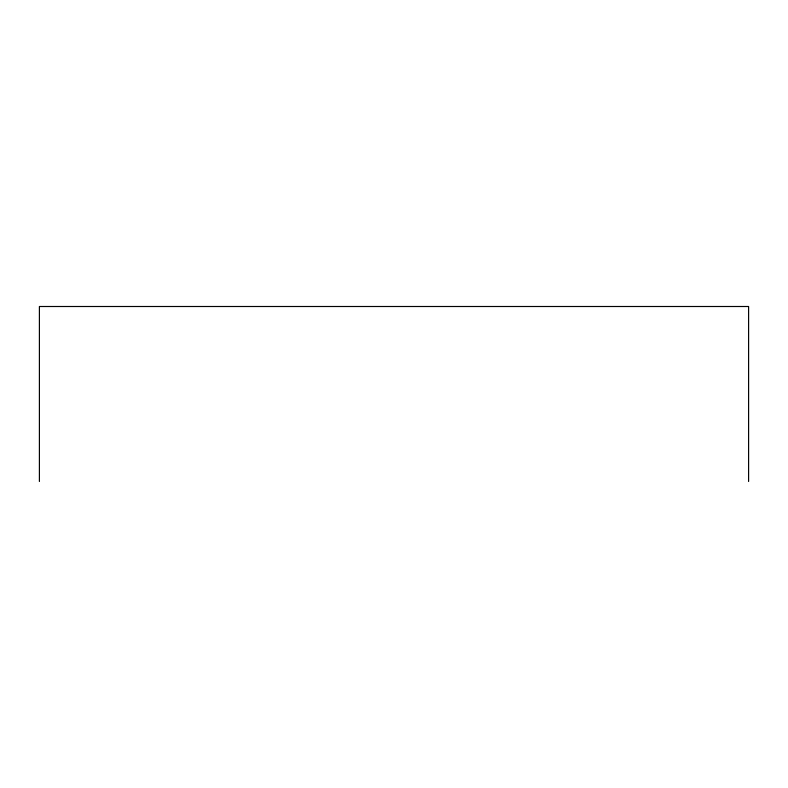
<?xml version="1.0" encoding="UTF-8"?>
<svg xmlns="http://www.w3.org/2000/svg" width="788" height="788" viewBox="0 0 788 788"><rect width="100%" height="100%" fill="white"/><g stroke="black" fill="none" stroke-linecap="round" stroke-linejoin="round"><path stroke-width="1.18" d="M748.6 481.498L748.6 306.502L39.4 306.502L39.4 481.498"/></g></svg>
